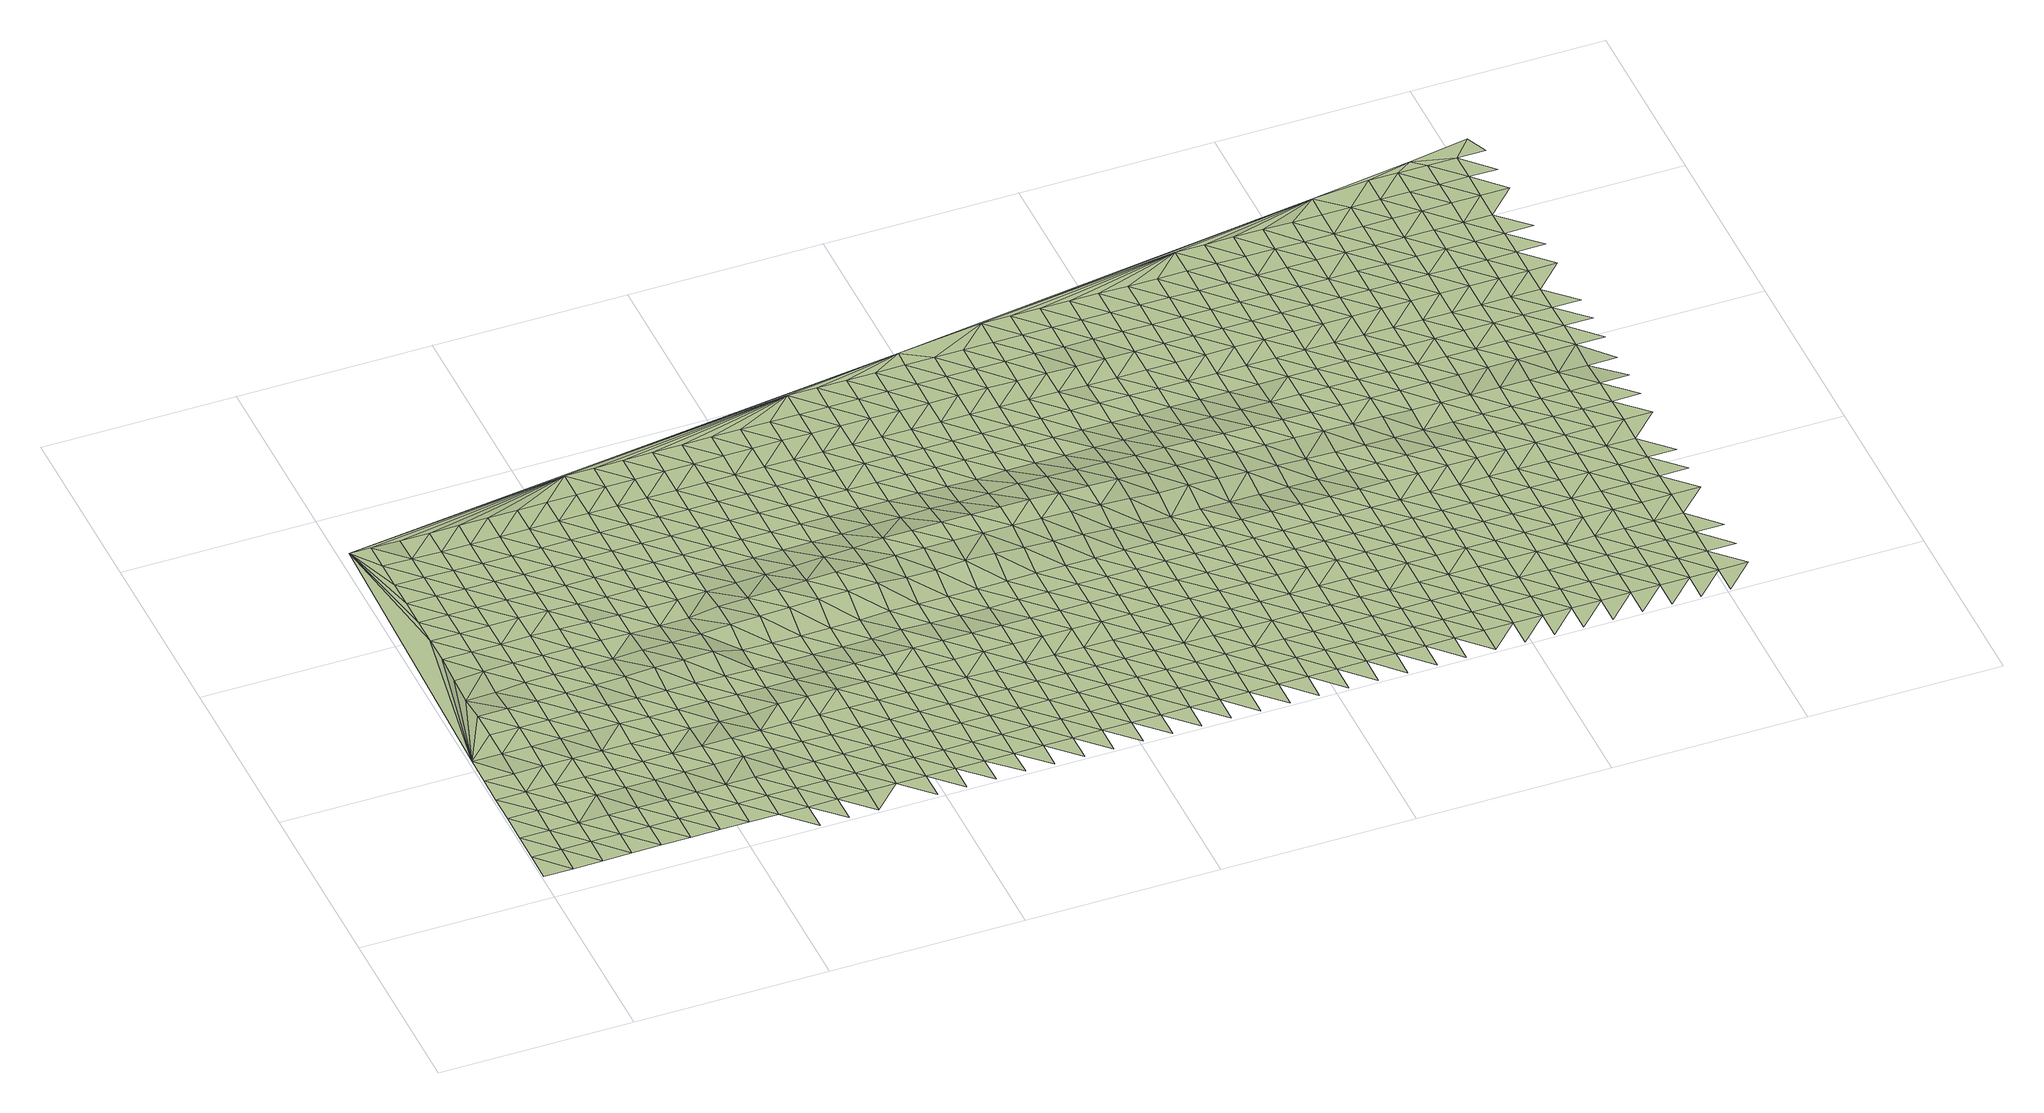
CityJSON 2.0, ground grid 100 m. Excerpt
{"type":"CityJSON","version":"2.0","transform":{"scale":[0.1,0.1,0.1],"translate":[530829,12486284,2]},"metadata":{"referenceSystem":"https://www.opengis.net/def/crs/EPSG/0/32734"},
"CityObjects":{
"terrain1":{"type":"TINRelief","geometry":[{"type":"CompositeSurface","lod":"1","boundaries":[[[0,1,2]],[[3,1,4]],[[0,4,1]],[[5,6,3]],[[4,5,3]],[[7,6,8]],[[0,9,4]],[[5,8,6]],[[10,11,7]],[[5,4,12]],[[8,10,7]],[[4,9,12]],[[11,13,14]],[[15,8,5]],[[11,10,13]],[[12,15,5]],[[8,16,10]],[[17,14,13]],[[9,18,12]],[[15,16,8]],[[17,19,14]],[[13,10,20]],[[12,21,15]],[[22,14,19]],[[16,23,10]],[[21,12,18]],[[20,17,13]],[[22,24,14]],[[20,10,23]],[[16,15,25]],[[24,26,14]],[[21,27,15]],[[19,17,28]],[[23,16,25]],[[26,29,14]],[[17,20,30]],[[15,27,25]],[[18,31,21]],[[22,19,28]],[[29,32,14]],[[17,30,28]],[[20,23,33]],[[27,21,34]],[[25,35,23]],[[22,36,24]],[[34,21,31]],[[37,14,32]],[[30,20,33]],[[36,22,28]],[[33,23,35]],[[27,38,25]],[[38,27,34]],[[26,24,39]],[[30,40,28]],[[36,41,24]],[[35,25,42]],[[40,30,33]],[[29,26,39]],[[34,31,43]],[[24,41,39]],[[42,25,38]],[[44,36,28]],[[35,45,33]],[[44,28,40]],[[32,29,46]],[[34,47,38]],[[45,35,42]],[[41,36,48]],[[46,29,39]],[[43,47,34]],[[40,33,49]],[[50,37,32]],[[36,44,48]],[[32,51,50]],[[42,38,52]],[[49,33,45]],[[41,53,39]],[[54,37,50]],[[51,32,46]],[[47,52,38]],[[44,40,55]],[[48,53,41]],[[54,50,56]],[[42,57,45]],[[58,37,54]],[[55,40,49]],[[59,46,39]],[[60,47,43]],[[56,50,51]],[[52,57,42]],[[44,61,48]],[[62,37,58]],[[53,59,39]],[[54,63,58]],[[49,45,64]],[[44,55,61]],[[51,46,65]],[[52,47,66]],[[62,67,37]],[[63,54,56]],[[57,64,45]],[[53,48,68]],[[59,65,46]],[[60,66,47]],[[62,58,69]],[[68,48,61]],[[70,56,51]],[[49,71,55]],[[72,57,52]],[[58,63,69]],[[64,73,49]],[[53,74,59]],[[65,70,51]],[[66,72,52]],[[75,67,62]],[[61,55,71]],[[74,53,68]],[[49,73,71]],[[63,56,76]],[[64,57,77]],[[69,75,62]],[[65,59,78]],[[60,79,66]],[[70,76,56]],[[72,77,57]],[[68,61,80]],[[74,78,59]],[[69,63,81]],[[82,73,64]],[[83,67,75]],[[80,61,71]],[[72,66,84]],[[76,81,63]],[[77,82,64]],[[85,70,65]],[[68,86,74]],[[65,78,87]],[[66,79,84]],[[88,75,69]],[[73,89,71]],[[86,68,80]],[[70,85,76]],[[90,77,72]],[[81,88,69]],[[65,87,85]],[[73,82,89]],[[78,74,91]],[[84,90,72]],[[80,71,92]],[[91,74,86]],[[83,75,93]],[[81,76,94]],[[77,95,82]],[[88,96,75]],[[92,71,89]],[[78,97,87]],[[79,98,84]],[[76,85,94]],[[90,95,77]],[[86,80,99]],[[93,75,96]],[[78,91,97]],[[100,88,81]],[[99,80,92]],[[101,89,82]],[[84,102,90]],[[94,100,81]],[[95,103,82]],[[85,87,104]],[[86,105,91]],[[97,106,87]],[[102,84,98]],[[88,107,96]],[[89,101,92]],[[105,86,99]],[[101,82,103]],[[85,104,94]],[[100,107,88]],[[87,106,104]],[[91,108,97]],[[95,90,109]],[[102,110,90]],[[99,92,111]],[[108,91,105]],[[112,37,67]],[[93,96,113]],[[94,114,100]],[[103,95,109]],[[107,115,96]],[[92,101,111]],[[90,110,109]],[[106,97,116]],[[98,117,102]],[[114,94,104]],[[118,105,99]],[[113,96,115]],[[116,97,108]],[[117,98,119]],[[107,100,120]],[[111,118,99]],[[106,121,104]],[[101,103,122]],[[110,102,123]],[[100,114,120]],[[109,124,103]],[[105,125,108]],[[67,83,112]],[[106,116,121]],[[123,102,117]],[[115,107,126]],[[101,122,111]],[[118,125,105]],[[122,103,124]],[[114,104,127]],[[110,128,109]],[[120,126,107]],[[127,104,121]],[[128,110,123]],[[116,108,129]],[[111,130,118]],[[125,131,108]],[[132,113,115]],[[114,133,120]],[[124,109,134]],[[115,126,135]],[[130,111,122]],[[121,116,129]],[[123,117,136]],[[133,114,127]],[[108,131,129]],[[134,109,128]],[[83,93,112]],[[125,118,137]],[[132,115,135]],[[138,136,117]],[[126,120,139]],[[124,140,122]],[[118,130,137]],[[127,121,141]],[[142,128,123]],[[120,133,139]],[[140,124,134]],[[131,125,143]],[[141,121,129]],[[136,142,123]],[[144,135,126]],[[130,122,145]],[[137,143,125]],[[127,146,133]],[[134,128,147]],[[139,144,126]],[[145,122,140]],[[129,131,148]],[[146,127,141]],[[142,147,128]],[[112,93,113]],[[130,149,137]],[[131,143,148]],[[132,135,150]],[[133,151,139]],[[152,140,134]],[[135,144,153]],[[130,145,149]],[[154,141,129]],[[142,136,155]],[[151,133,146]],[[147,152,134]],[[143,137,156]],[[150,135,153]],[[148,154,129]],[[157,155,136]],[[144,139,158]],[[156,137,149]],[[146,141,159]],[[140,160,145]],[[161,147,142]],[[158,139,151]],[[152,162,140]],[[143,163,148]],[[112,113,132]],[[154,159,141]],[[155,161,142]],[[144,164,153]],[[149,145,160]],[[163,143,156]],[[140,162,160]],[[165,151,146]],[[152,147,166]],[[144,158,164]],[[154,148,167]],[[159,165,146]],[[161,166,147]],[[156,149,168]],[[155,157,169]],[[163,167,148]],[[150,153,170]],[[158,151,171]],[[172,162,152]],[[164,173,153]],[[168,149,160]],[[155,169,161]],[[165,171,151]],[[166,172,152]],[[132,150,112]],[[174,159,154]],[[156,175,163]],[[170,153,173]],[[154,167,176]],[[164,158,177]],[[175,156,168]],[[159,174,165]],[[160,162,178]],[[166,161,179]],[[171,177,158]],[[154,176,174]],[[172,180,162]],[[167,163,181]],[[161,169,179]],[[182,173,164]],[[168,160,178]],[[181,163,175]],[[162,180,178]],[[171,165,183]],[[184,172,166]],[[177,182,164]],[[167,185,176]],[[165,174,183]],[[179,184,166]],[[150,170,112]],[[175,168,186]],[[167,181,185]],[[170,173,187]],[[188,177,171]],[[172,189,180]],[[182,190,173]],[[186,168,178]],[[169,191,179]],[[183,188,171]],[[184,189,172]],[[174,176,192]],[[175,193,181]],[[187,173,190]],[[185,194,176]],[[191,169,195]],[[182,177,196]],[[193,175,186]],[[183,174,192]],[[178,180,197]],[[198,184,179]],[[188,196,177]],[[176,194,192]],[[189,199,180]],[[181,200,185]],[[112,170,187]],[[191,198,179]],[[201,190,182]],[[178,197,186]],[[200,181,193]],[[180,199,197]],[[188,183,202]],[[189,184,203]],[[196,201,182]],[[194,185,204]],[[192,202,183]],[[184,198,203]],[[193,186,205]],[[204,185,200]],[[187,190,206]],[[196,188,207]],[[199,189,208]],[[201,209,190]],[[186,197,205]],[[194,210,192]],[[198,191,211]],[[188,202,207]],[[203,208,189]],[[112,187,206]],[[212,200,193]],[[206,190,209]],[[210,194,204]],[[211,191,213]],[[214,201,196]],[[197,199,215]],[[205,212,193]],[[202,192,216]],[[198,217,203]],[[207,214,196]],[[199,208,215]],[[204,200,218]],[[216,192,210]],[[217,198,211]],[[201,219,209]],[[197,220,205]],[[221,112,206]],[[212,218,200]],[[202,222,207]],[[208,203,223]],[[214,219,201]],[[220,197,215]],[[224,210,204]],[[202,216,222]],[[223,203,217]],[[212,205,225]],[[218,224,204]],[[206,209,226]],[[227,214,207]],[[208,228,215]],[[219,229,209]],[[205,220,225]],[[217,211,230]],[[227,207,222]],[[228,208,223]],[[221,206,226]],[[216,210,231]],[[232,218,212]],[[226,209,229]],[[224,233,210]],[[234,230,211]],[[219,214,235]],[[220,215,236]],[[225,232,212]],[[222,216,231]],[[217,237,223]],[[214,227,235]],[[210,233,231]],[[236,215,228]],[[224,218,238]],[[230,237,217]],[[239,37,112]],[[219,240,229]],[[241,225,220]],[[226,242,221]],[[232,238,218]],[[227,222,243]],[[228,223,244]],[[240,219,235]],[[241,220,236]],[[245,233,224]],[[243,222,231]],[[237,244,223]],[[225,246,232]],[[238,245,224]],[[226,229,247]],[[227,248,235]],[[228,249,236]],[[240,250,229]],[[225,241,246]],[[233,251,231]],[[252,237,230]],[[248,227,243]],[[244,249,228]],[[242,226,247]],[[238,232,253]],[[247,229,250]],[[245,251,233]],[[254,252,230]],[[255,240,235]],[[241,236,256]],[[232,246,253]],[[257,243,231]],[[244,237,258]],[[255,235,248]],[[249,256,236]],[[259,245,238]],[[251,257,231]],[[252,258,237]],[[250,240,260]],[[261,242,247]],[[253,259,238]],[[248,243,262]],[[241,263,246]],[[264,249,244]],[[240,255,260]],[[256,265,241]],[[245,266,251]],[[257,262,243]],[[258,264,244]],[[246,263,253]],[[259,266,245]],[[241,265,263]],[[247,250,267]],[[268,255,248]],[[256,249,269]],[[260,270,250]],[[258,252,271]],[[262,268,248]],[[264,269,249]],[[272,112,221]],[[261,247,267]],[[257,251,273]],[[253,274,259]],[[267,250,270]],[[266,275,251]],[[276,271,252]],[[260,255,277]],[[278,265,256]],[[274,253,263]],[[257,273,262]],[[279,264,258]],[[268,277,255]],[[251,275,273]],[[269,278,256]],[[266,259,280]],[[271,279,258]],[[281,270,260]],[[282,263,265]],[[267,283,261]],[[259,274,280]],[[268,262,284]],[[269,264,285]],[[277,281,260]],[[265,278,282]],[[275,266,286]],[[272,221,242]],[[262,273,284]],[[279,285,264]],[[270,287,267]],[[274,263,288]],[[280,286,266]],[[289,277,268]],[[290,278,269]],[[281,287,270]],[[288,263,282]],[[275,291,273]],[[279,271,292]],[[284,289,268]],[[285,290,269]],[[293,283,267]],[[274,294,280]],[[275,286,291]],[[271,295,292]],[[281,277,296]],[[287,293,267]],[[294,274,288]],[[273,297,284]],[[282,278,298]],[[299,285,279]],[[289,296,277]],[[290,300,278]],[[272,242,261]],[[286,280,301]],[[297,273,291]],[[292,299,279]],[[302,287,281]],[[288,282,298]],[[293,303,283]],[[301,280,294]],[[298,278,300]],[[289,284,304]],[[290,285,305]],[[296,302,281]],[[286,306,291]],[[284,297,304]],[[299,305,285]],[[294,288,307]],[[306,286,301]],[[293,287,308]],[[309,296,289]],[[310,300,290]],[[302,311,287]],[[298,307,288]],[[297,291,312]],[[292,313,299]],[[304,309,289]],[[305,310,290]],[[272,261,283]],[[293,308,303]],[[294,314,301]],[[287,311,308]],[[312,291,306]],[[292,315,313]],[[302,296,316]],[[300,317,298]],[[307,314,294]],[[318,304,297]],[[319,305,299]],[[309,316,296]],[[310,317,300]],[[306,301,320]],[[318,297,312]],[[313,319,299]],[[321,311,302]],[[322,307,298]],[[303,308,323]],[[314,320,301]],[[304,324,309]],[[310,305,325]],[[316,321,302]],[[317,322,298]],[[306,326,312]],[[272,283,303]],[[324,304,318]],[[319,325,305]],[[327,314,307]],[[320,326,306]],[[311,328,308]],[[316,309,329]],[[330,317,310]],[[321,331,311]],[[322,327,307]],[[318,312,332]],[[313,333,319]],[[309,324,329]],[[325,330,310]],[[308,328,323]],[[320,314,334]],[[311,331,328]],[[326,332,312]],[[333,313,335]],[[336,321,316]],[[327,334,314]],[[322,317,337]],[[325,319,338]],[[329,336,316]],[[330,339,317]],[[323,272,303]],[[324,318,340]],[[341,326,320]],[[332,342,318]],[[319,333,338]],[[321,343,331]],[[322,337,327]],[[344,323,328]],[[334,341,320]],[[317,339,337]],[[324,340,329]],[[345,330,325]],[[336,343,321]],[[318,342,340]],[[332,326,346]],[[338,345,325]],[[334,327,347]],[[341,346,326]],[[331,348,328]],[[329,349,336]],[[272,239,112]],[[330,350,339]],[[343,351,331]],[[327,337,347]],[[352,342,332]],[[333,353,338]],[[349,329,340]],[[345,350,330]],[[272,323,344]],[[344,328,348]],[[354,341,334]],[[331,351,348]],[[346,352,332]],[[333,355,353]],[[347,354,334]],[[343,336,356]],[[340,342,357]],[[339,358,337]],[[359,345,338]],[[349,360,336]],[[350,361,339]],[[341,362,346]],[[352,357,342]],[[359,338,353]],[[351,343,356]],[[337,358,347]],[[363,344,348]],[[336,360,356]],[[354,362,341]],[[339,361,358]],[[349,340,364]],[[350,345,365]],[[344,363,272]],[[357,364,340]],[[345,359,365]],[[352,346,366]],[[347,367,354]],[[362,368,346]],[[351,369,348]],[[370,360,349]],[[350,371,361]],[[356,372,351]],[[367,347,358]],[[357,352,366]],[[359,353,373]],[[364,370,349]],[[346,368,366]],[[371,350,365]],[[363,348,369]],[[362,354,374]],[[351,372,369]],[[373,353,375]],[[356,360,376]],[[354,367,374]],[[364,357,377]],[[358,361,378]],[[359,379,365]],[[370,376,360]],[[371,380,361]],[[272,363,381]],[[368,362,382]],[[366,377,357]],[[379,359,373]],[[383,372,356]],[[367,358,378]],[[381,363,369]],[[374,382,362]],[[361,380,378]],[[364,384,370]],[[365,385,371]],[[376,383,356]],[[368,386,366]],[[377,384,364]],[[385,365,379]],[[367,387,374]],[[388,272,381]],[[368,382,386]],[[372,389,369]],[[376,370,390]],[[380,371,391]],[[383,392,372]],[[387,367,378]],[[393,377,366]],[[379,373,394]],[[384,390,370]],[[385,391,371]],[[381,369,389]],[[382,374,395]],[[372,392,389]],[[386,393,366]],[[394,373,396]],[[376,397,383]],[[378,380,398]],[[395,374,387]],[[377,399,384]],[[379,400,385]],[[390,397,376]],[[380,391,398]],[[388,381,401]],[[382,402,386]],[[393,399,377]],[[400,379,394]],[[392,383,403]],[[387,378,404]],[[401,381,389]],[[402,382,395]],[[390,384,405]],[[391,385,406]],[[397,403,383]],[[398,404,378]],[[386,407,393]],[[399,405,384]],[[406,385,400]],[[395,387,408]],[[409,388,401]],[[386,402,407]],[[389,392,410]],[[411,397,390]],[[391,412,398]],[[403,413,392]],[[404,408,387]],[[239,272,388]],[[400,394,414]],[[405,411,390]],[[412,391,406]],[[389,410,401]],[[415,399,393]],[[395,416,402]],[[392,413,410]],[[407,417,393]],[[418,414,394]],[[403,397,419]],[[404,398,420]],[[408,416,395]],[[399,415,405]],[[400,421,406]],[[411,419,397]],[[393,417,415]],[[412,420,398]],[[409,401,422]],[[402,423,407]],[[414,421,400]],[[424,413,403]],[[408,404,425]],[[401,410,422]],[[416,423,402]],[[411,405,426]],[[412,406,427]],[[419,424,403]],[[404,420,425]],[[388,409,239]],[[417,407,428]],[[405,415,426]],[[421,427,406]],[[408,429,416]],[[422,430,409]],[[423,428,407]],[[413,431,410]],[[432,419,411]],[[424,433,413]],[[429,408,425]],[[412,434,420]],[[435,421,414]],[[426,432,411]],[[427,436,412]],[[410,431,422]],[[415,417,437]],[[423,416,438]],[[413,433,431]],[[428,439,417]],[[440,435,414]],[[424,419,441]],[[425,420,434]],[[438,416,429]],[[412,436,434]],[[426,415,437]],[[427,421,442]],[[432,441,419]],[[417,439,437]],[[409,430,239]],[[422,443,430]],[[423,444,428]],[[435,442,421]],[[445,433,424]],[[429,425,446]],[[443,422,431]],[[444,423,438]],[[432,426,447]],[[448,436,427]],[[441,445,424]],[[434,446,425]],[[439,428,449]],[[437,447,426]],[[442,448,427]],[[429,450,438]],[[430,443,451]],[[449,428,444]],[[433,452,431]],[[441,432,453]],[[436,454,434]],[[445,455,433]],[[446,450,429]],[[439,456,437]],[[451,239,430]],[[457,442,435]],[[432,447,453]],[[436,448,454]],[[443,431,452]],[[444,438,458]],[[433,455,452]],[[456,439,449]],[[459,457,435]],[[460,445,441]],[[446,434,461]],[[450,458,438]],[[447,437,462]],[[442,463,448]],[[453,460,441]],[[461,434,454]],[[443,464,451]],[[444,465,449]],[[462,437,456]],[[457,463,442]],[[445,466,455]],[[450,446,467]],[[464,443,452]],[[458,465,444]],[[447,468,453]],[[460,466,445]],[[467,446,461]],[[469,239,451]],[[456,449,470]],[[454,448,471]],[[447,462,468]],[[463,472,448]],[[450,473,458]],[[469,451,464]],[[465,470,449]],[[455,474,452]],[[475,460,453]],[[461,454,471]],[[466,476,455]],[[473,450,467]],[[471,448,472]],[[463,457,477]],[[475,453,468]],[[464,452,474]],[[462,456,478]],[[465,458,479]],[[455,476,474]],[[470,480,456]],[[457,481,477]],[[466,460,482]],[[467,461,483]],[[479,458,473]],[[468,462,478]],[[472,463,484]],[[460,475,482]],[[456,480,478]],[[471,483,461]],[[469,464,485]],[[465,486,470]],[[477,484,463]],[[466,487,476]],[[467,488,473]],[[485,464,474]],[[486,465,479]],[[475,468,489]],[[471,472,490]],[[487,466,482]],[[483,488,467]],[[480,470,491]],[[489,468,478]],[[490,472,484]],[[469,492,239]],[[479,473,493]],[[494,469,485]],[[491,470,486]],[[474,476,495]],[[475,496,482]],[[497,483,471]],[[487,498,476]],[[488,493,473]],[[480,499,478]],[[484,477,500]],[[496,475,489]],[[490,497,471]],[[485,474,495]],[[479,501,486]],[[476,498,495]],[[499,480,491]],[[500,477,502]],[[482,503,487]],[[504,488,483]],[[493,501,479]],[[489,478,505]],[[484,506,490]],[[503,482,496]],[[497,504,483]],[[494,492,469]],[[494,485,507]],[[491,486,508]],[[478,499,505]],[[506,484,500]],[[498,487,509]],[[493,488,510]],[[507,485,495]],[[501,508,486]],[[496,489,511]],[[512,497,490]],[[503,509,487]],[[504,510,488]],[[511,489,505]],[[506,512,490]],[[499,491,513]],[[514,501,493]],[[515,494,507]],[[508,516,491]],[[495,498,517]],[[496,518,503]],[[497,519,504]],[[498,509,520]],[[510,514,493]],[[505,499,513]],[[500,521,506]],[[494,515,492]],[[518,496,511]],[[491,516,513]],[[512,519,497]],[[495,517,507]],[[508,501,522]],[[498,520,517]],[[521,500,523]],[[509,503,524]],[[514,522,501]],[[511,505,525]],[[510,504,526]],[[506,527,512]],[[503,518,524]],[[519,528,504]],[[515,507,529]],[[530,516,508]],[[525,505,513]],[[527,506,521]],[[531,520,509]],[[510,526,514]],[[507,517,529]],[[522,530,508]],[[504,528,526]],[[511,532,518]],[[533,519,512]],[[524,531,509]],[[534,492,515]],[[513,516,535]],[[532,511,525]],[[527,533,512]],[[522,514,536]],[[529,534,515]],[[530,535,516]],[[520,537,517]],[[518,538,524]],[[519,539,528]],[[520,531,540]],[[514,526,536]],[[541,525,513]],[[521,542,527]],[[538,518,532]],[[533,539,519]],[[517,537,529]],[[543,530,522]],[[534,544,492]],[[520,540,537]],[[535,541,513]],[[542,521,545]],[[531,524,546]],[[536,543,522]],[[532,525,547]],[[528,548,526]],[[527,549,533]],[[546,524,538]],[[539,550,528]],[[529,551,534]],[[530,552,535]],[[541,547,525]],[[549,527,542]],[[531,553,540]],[[526,548,536]],[[551,529,537]],[[543,552,530]],[[528,550,548]],[[554,538,532]],[[555,539,533]],[[531,546,553]],[[544,534,556]],[[547,554,532]],[[549,555,533]],[[541,535,557]],[[536,558,543]],[[534,551,556]],[[552,559,535]],[[540,560,537]],[[546,538,561]],[[539,562,550]],[[553,563,540]],[[558,536,548]],[[547,541,557]],[[542,564,549]],[[554,561,538]],[[535,559,557]],[[555,562,539]],[[551,537,560]],[[552,543,565]],[[556,566,544]],[[540,563,560]],[[564,542,567]],[[553,546,568]],[[569,548,550]],[[543,558,565]],[[554,547,570]],[[571,555,549]],[[561,568,546]],[[550,562,569]],[[551,572,556]],[[559,552,573]],[[557,570,547]],[[571,549,564]],[[574,563,553]],[[558,548,575]],[[572,551,560]],[[565,573,552]],[[554,576,561]],[[562,555,577]],[[568,574,553]],[[575,548,569]],[[566,556,578]],[[559,579,557]],[[570,576,554]],[[555,571,577]],[[558,580,565]],[[578,556,572]],[[559,573,579]],[[563,581,560]],[[568,561,582]],[[574,583,563]],[[580,558,575]],[[570,557,584]],[[569,562,585]],[[586,571,564]],[[576,582,561]],[[577,587,562]],[[572,560,581]],[[573,565,588]],[[589,566,578]],[[563,583,581]],[[579,584,557]],[[590,586,564]],[[568,591,574]],[[575,569,585]],[[588,565,580]],[[585,562,587]],[[576,570,592]],[[577,571,593]],[[594,492,544]],[[582,591,568]],[[578,572,595]],[[573,596,579]],[[570,584,592]],[[586,593,571]],[[583,574,597]],[[580,575,598]],[[595,572,581]],[[596,573,588]],[[599,582,576]],[[600,587,577]],[[591,597,574]],[[585,598,575]],[[578,601,589]],[[584,579,602]],[[492,603,239]],[[592,599,576]],[[593,600,577]],[[604,581,583]],[[580,605,588]],[[586,590,606]],[[601,578,595]],[[602,579,596]],[[591,582,607]],[[585,587,608]],[[604,583,597]],[[598,605,580]],[[544,566,594]],[[609,592,584]],[[586,606,593]],[[599,607,582]],[[600,608,587]],[[595,581,610]],[[596,588,611]],[[612,589,601]],[[609,584,602]],[[613,597,591]],[[614,598,585]],[[610,581,604]],[[605,611,588]],[[592,615,599]],[[600,593,616]],[[607,613,591]],[[608,614,585]],[[601,595,617]],[[596,618,602]],[[615,592,609]],[[593,606,616]],[[619,605,598]],[[617,595,610]],[[611,618,596]],[[604,597,620]],[[607,599,621]],[[608,600,622]],[[613,623,597]],[[614,619,598]],[[594,566,589]],[[601,624,612]],[[609,602,625]],[[599,615,621]],[[616,622,600]],[[610,604,620]],[[611,605,626]],[[627,628,606]],[[624,601,617]],[[620,597,623]],[[618,625,602]],[[629,613,607]],[[619,626,605]],[[614,608,630]],[[606,628,616]],[[621,629,607]],[[608,622,631]],[[617,610,632]],[[615,609,633]],[[634,618,611]],[[635,612,624]],[[625,636,609]],[[613,637,623]],[[614,630,619]],[[620,632,610]],[[626,634,611]],[[608,631,630]],[[615,633,621]],[[622,616,638]],[[589,612,594]],[[629,637,613]],[[609,636,633]],[[617,639,624]],[[625,618,640]],[[638,616,628]],[[626,619,641]],[[632,639,617]],[[634,640,618]],[[620,623,642]],[[621,643,629]],[[631,622,644]],[[637,645,623]],[[619,630,641]],[[635,624,646]],[[647,636,625]],[[643,621,633]],[[644,622,638]],[[632,620,642]],[[634,626,648]],[[628,649,650]],[[639,646,624]],[[642,623,645]],[[640,647,625]],[[631,651,630]],[[641,648,626]],[[594,612,635]],[[637,629,652]],[[633,636,653]],[[628,650,638]],[[643,654,629]],[[651,631,644]],[[639,632,655]],[[646,656,635]],[[647,653,636]],[[645,637,652]],[[640,634,657]],[[630,658,641]],[[655,632,642]],[[629,654,652]],[[634,648,659]],[[643,633,660]],[[644,638,661]],[[658,630,651]],[[639,662,646]],[[640,657,647]],[[653,660,633]],[[634,659,657]],[[638,650,661]],[[648,641,663]],[[662,639,655]],[[642,645,664]],[[665,654,643]],[[652,666,645]],[[663,641,658]],[[635,656,594]],[[656,646,667]],[[653,647,668]],[[669,651,644]],[[660,665,643]],[[661,670,644]],[[655,642,664]],[[648,671,659]],[[672,673,650]],[[667,646,662]],[[664,645,666]],[[647,657,668]],[[652,654,674]],[[651,669,658]],[[648,663,671]],[[669,644,670]],[[660,653,675]],[[650,673,661]],[[665,674,654]],[[662,655,676]],[[677,656,667]],[[668,675,653]],[[492,594,603]],[[678,666,652]],[[659,679,657]],[[663,658,680]],[[664,676,655]],[[671,681,659]],[[670,661,682]],[[656,677,594]],[[674,678,652]],[[669,680,658]],[[662,683,667]],[[665,660,684]],[[657,679,668]],[[660,675,685]],[[659,681,679]],[[682,661,673]],[[666,686,664]],[[671,663,687]],[[676,683,662]],[[665,684,674]],[[670,688,669]],[[678,686,666]],[[660,685,684]],[[680,687,663]],[[677,667,689]],[[675,668,690]],[[688,670,682]],[[691,676,664]],[[692,681,671]],[[673,693,694]],[[683,689,667]],[[690,668,679]],[[678,674,695]],[[696,680,669]],[[686,691,664]],[[687,692,671]],[[677,697,594]],[[685,675,698]],[[673,694,682]],[[674,684,695]],[[696,669,688]],[[699,683,676]],[[689,697,677]],[[698,675,690]],[[686,678,700]],[[679,681,701]],[[680,702,687]],[[691,699,676]],[[692,703,681]],[[685,704,684]],[[688,682,705]],[[695,700,678]],[[702,680,696]],[[689,683,706]],[[679,701,690]],[[697,707,594]],[[704,685,698]],[[681,703,701]],[[682,694,705]],[[692,687,708]],[[699,706,683]],[[709,691,686]],[[684,710,695]],[[696,688,711]],[[686,700,712]],[[687,702,708]],[[713,697,689]],[[698,690,714]],[[710,684,704]],[[705,711,688]],[[691,709,699]],[[703,692,715]],[[716,717,694]],[[706,713,689]],[[686,712,709]],[[690,701,714]],[[700,695,718]],[[708,715,692]],[[707,697,719]],[[702,696,720]],[[694,717,705]],[[718,695,710]],[[696,711,721]],[[706,699,722]],[[723,704,698]],[[713,719,697]],[[714,724,698]],[[700,725,712]],[[701,703,726]],[[702,720,708]],[[699,709,722]],[[703,715,727]],[[696,721,720]],[[704,723,710]],[[711,705,728]],[[700,718,725]],[[723,698,724]],[[713,706,729]],[[701,726,714]],[[719,730,707]],[[703,727,726]],[[728,705,717]],[[715,708,731]],[[722,729,706]],[[709,712,732]],[[718,710,733]],[[711,734,721]],[[725,735,712]],[[731,708,720]],[[724,714,736]],[[723,733,710]],[[734,711,728]],[[719,713,737]],[[709,732,722]],[[727,715,738]],[[717,739,740]],[[713,729,741]],[[712,735,732]],[[736,714,726]],[[725,718,742]],[[738,715,731]],[[603,594,707]],[[719,737,730]],[[724,743,723]],[[720,721,744]],[[717,740,728]],[[713,741,737]],[[733,742,718]],[[721,734,745]],[[729,722,746]],[[743,724,736]],[[747,735,725]],[[726,727,748]],[[731,720,744]],[[746,722,732]],[[727,738,749]],[[721,745,744]],[[723,750,733]],[[728,751,734]],[[742,747,725]],[[741,729,752]],[[726,748,736]],[[730,737,753]],[[723,743,750]],[[727,749,748]],[[728,740,751]],[[752,729,746]],[[754,732,735]],[[755,742,733]],[[738,731,756]],[[734,757,745]],[[603,707,730]],[[747,758,735]],[[744,759,731]],[[741,760,737]],[[743,736,761]],[[755,733,750]],[[734,751,757]],[[732,754,746]],[[756,749,738]],[[740,762,763]],[[760,741,752]],[[735,758,754]],[[736,748,761]],[[731,759,756]],[[744,745,764]],[[737,765,753]],[[747,742,766]],[[743,767,750]],[[740,763,751]],[[742,755,768]],[[757,764,745]],[[752,746,769]],[[770,748,749]],[[765,737,760]],[[767,743,761]],[[758,747,766]],[[771,759,744]],[[746,754,769]],[[742,768,766]],[[749,756,770]],[[753,603,730]],[[772,757,751]],[[764,771,744]],[[755,750,773]],[[748,774,761]],[[775,753,765]],[[767,776,750]],[[772,751,763]],[[777,760,752]],[[756,759,778]],[[769,779,752]],[[774,748,770]],[[754,758,780]],[[768,755,773]],[[764,757,781]],[[766,782,758]],[[773,750,776]],[[771,778,759]],[[760,777,765]],[[783,767,761]],[[777,752,779]],[[757,772,781]],[[754,780,769]],[[756,784,770]],[[763,785,786]],[[758,782,780]],[[783,761,774]],[[768,787,766]],[[778,784,756]],[[603,753,775]],[[775,765,788]],[[776,767,789]],[[790,771,764]],[[763,786,772]],[[773,787,768]],[[781,791,764]],[[779,769,792]],[[793,774,770]],[[777,788,765]],[[767,783,789]],[[782,766,794]],[[771,790,778]],[[792,769,780]],[[784,793,770]],[[764,791,790]],[[781,772,795]],[[787,794,766]],[[779,796,777]],[[773,776,797]],[[798,783,774]],[[788,799,775]],[[789,800,776]],[[784,778,801]],[[796,779,792]],[[793,798,774]],[[802,780,782]],[[787,773,797]],[[803,791,781]],[[603,775,799]],[[794,804,782]],[[797,776,800]],[[778,790,801]],[[777,805,788]],[[789,783,806]],[[780,802,792]],[[793,784,807]],[[777,796,805]],[[782,804,802]],[[798,806,783]],[[801,807,784]],[[794,787,808]],[[809,800,789]],[[790,791,810]],[[797,811,787]],[[799,788,812]],[[796,792,813]],[[805,814,788]],[[806,809,789]],[[804,794,808]],[[798,793,815]],[[790,810,801]],[[802,813,792]],[[787,811,808]],[[793,807,816]],[[799,812,603]],[[797,800,817]],[[788,814,812]],[[805,796,818]],[[798,815,806]],[[809,817,800]],[[793,816,815]],[[807,801,819]],[[813,818,796]],[[802,804,820]],[[821,811,797]],[[808,822,804]],[[823,814,805]],[[809,806,824]],[[817,821,797]],[[820,813,802]],[[807,825,816]],[[818,823,805]],[[804,822,820]],[[806,815,824]],[[808,811,826]],[[814,827,812]],[[817,809,828]],[[821,826,811]],[[603,812,829]],[[814,823,827]],[[824,828,809]],[[818,813,830]],[[831,822,808]],[[816,832,815]],[[813,820,833]],[[826,831,808]],[[823,818,830]],[[821,817,834]],[[815,832,824]],[[827,835,812]],[[813,833,830]],[[817,828,836]],[[820,822,837]],[[821,834,826]],[[835,829,812]],[[831,838,822]],[[817,836,834]],[[828,824,839]],[[827,823,840]],[[833,820,837]],[[830,841,823]],[[822,838,837]],[[831,826,842]],[[835,827,840]],[[828,843,836]],[[840,823,841]],[[826,834,842]],[[603,829,844]],[[833,845,830]],[[838,831,846]],[[833,837,845]],[[836,847,834]],[[842,846,831]],[[829,835,848]],[[841,830,849]],[[840,850,835]],[[849,830,845]],[[851,837,838]],[[834,852,842]],[[835,850,848]],[[838,846,853]],[[841,854,840]],[[837,851,845]],[[854,841,849]],[[838,853,851]],[[846,842,855]],[[850,840,856]],[[848,844,829]],[[849,845,857]],[[856,840,854]],[[846,858,853]],[[845,851,857]],[[850,859,848]],[[854,849,860]],[[850,856,859]],[[857,860,849]],[[851,853,861]],[[848,862,844]],[[862,848,859]],[[863,856,854]],[[851,861,857]],[[854,860,864]],[[856,863,859]],[[854,864,863]],[[860,857,865]],[[859,866,862]],[[862,867,844]],[[860,868,864]],[[859,863,866]],[[867,862,866]],[[863,864,869]],[[863,869,866]],[[844,867,870]],[[866,871,867]],[[867,872,870]]]}]}
},
"vertices":[
[158,152,6],[7,302,11],[7,152,6],[7,452,12],[158,302,11],[158,452,12],[7,602,17],[7,752,16],[158,602,18],[308,152,7],[158,752,16],[7,902,16],[308,302,11],[158,902,14],[7,1052,21],[308,452,12],[308,602,18],[158,1052,21],[458,152,10],[158,1202,21],[308,902,14],[458,302,12],[158,1352,20],[308,752,16],[158,1502,1],[458,602,19],[158,1652,8],[458,452,12],[308,1202,20],[158,1802,23],[308,1052,20],[608,152,12],[158,1952,22],[458,902,13],[608,302,12],[458,752,16],[308,1352,21],[46,2697,21],[608,452,12],[308,1652,18],[458,1052,21],[308,1502,6],[608,602,19],[758,152,12],[458,1202,21],[608,752,16],[308,1802,23],[758,302,12],[458,1352,23],[608,902,12],[158,2102,22],[308,1952,21],[758,452,12],[458,1502,21],[158,2252,22],[608,1052,22],[308,2102,21],[758,602,20],[158,2402,21],[458,1652,23],[909,152,12],[608,1202,22],[158,2552,21],[308,2252,21],[758,752,17],[458,1802,24],[909,302,12],[158,2702,18],[608,1352,25],[308,2402,19],[458,1952,22],[758,1052,19],[909,452,13],[758,902,14],[608,1502,22],[308,2552,19],[458,2102,20],[909,602,21],[608,1652,25],[1059,152,12],[758,1202,19],[458,2252,19],[909,752,18],[308,2702,13],[1059,302,12],[608,1952,22],[758,1352,27],[608,1802,27],[458,2402,16],[909,902,14],[1059,452,13],[758,1502,22],[909,1052,13],[458,2702,12],[608,2102,19],[1059,602,21],[458,2552,16],[758,1652,23],[1209,152,12],[909,1202,13],[608,2252,16],[1059,902,10],[1209,302,13],[1059,752,19],[758,1952,20],[909,1352,31],[758,1802,24],[608,2402,13],[909,1502,24],[1209,602,22],[1209,452,13],[1059,1052,13],[1209,2852,15],[608,2702,16],[758,2102,16],[608,2552,13],[909,1652,21],[1359,152,12],[1059,1202,13],[1359,2,14],[758,2252,13],[909,1802,21],[1209,902,6],[1359,302,13],[1209,752,20],[1059,1352,40],[758,2402,13],[909,1952,16],[1359,452,13],[1059,1652,17],[1209,1052,13],[1059,1502,32],[758,2702,14],[909,2102,13],[1359,602,22],[758,2552,13],[1509,152,12],[1209,1202,13],[1509,2,14],[909,2252,14],[1359,752,20],[1059,1802,15],[1509,302,13],[1209,1352,40],[909,2402,14],[1359,902,6],[1059,1952,13],[1509,452,14],[1209,1502,32],[1359,1052,10],[909,2702,12],[1059,2102,15],[1509,602,20],[909,2552,14],[1209,1652,17],[1660,152,14],[1359,1202,10],[1660,2,14],[1059,2252,16],[1209,1802,15],[1509,902,20],[1660,302,12],[1509,752,21],[1359,1352,45],[1059,2402,16],[1209,1952,13],[1660,452,13],[1359,1502,37],[1509,1052,7],[1810,152,14],[1059,2702,16],[1209,2102,15],[1660,602,14],[1059,2552,16],[1359,1802,14],[1509,1202,6],[1359,1652,18],[1209,2252,16],[1660,902,20],[1810,302,13],[1660,752,20],[1509,1352,6],[1209,2402,16],[1359,1952,14],[1810,452,13],[1509,1502,49],[1660,1052,10],[1209,2702,16],[1359,2102,15],[1810,602,16],[1209,2552,16],[1960,152,14],[1509,1802,20],[1660,1202,2],[1509,1652,42],[1960,2,15],[1359,2252,15],[1810,902,19],[1960,302,13],[1810,752,21],[1660,1352,2],[1359,2402,17],[1509,1952,15],[1960,452,14],[1660,1502,54],[1810,1052,9],[1359,2702,17],[1509,2102,15],[1960,602,16],[1359,2552,17],[1660,1652,49],[2110,152,13],[1810,1202,0],[2110,2,16],[1509,2252,16],[1960,752,20],[1660,1802,26],[2110,302,13],[1810,1352,0],[1509,2402,16],[1960,902,18],[1359,2852,17],[1660,1952,17],[2110,452,14],[1810,1502,58],[1960,1052,12],[1509,2702,17],[1660,2102,15],[2110,602,16],[1509,2552,17],[2260,152,13],[1810,1802,30],[1960,1202,0],[1810,1652,55],[2260,2,17],[1660,2252,16],[2110,752,19],[2260,302,13],[1960,1352,0],[3016,3094,20],[1660,2402,17],[2110,902,18],[1509,2852,18],[1810,1952,18],[2260,452,14],[1960,1502,63],[2110,1052,16],[1660,2702,18],[1810,2102,15],[2260,602,16],[1660,2552,18],[1960,1652,62],[2410,152,13],[2110,1202,3],[2410,2,18],[1810,2252,16],[2260,752,18],[1960,1802,36],[2410,302,14],[2110,1352,3],[1810,2402,17],[1660,2852,19],[1960,1952,19],[2260,1052,15],[2410,452,15],[2260,902,15],[2110,1502,67],[1810,2702,18],[1960,2102,15],[2410,602,16],[1810,2552,18],[2560,152,14],[2410,3002,19],[2110,1802,44],[2260,1202,12],[2110,1652,67],[2560,2,16],[1960,2252,17],[2410,752,16],[2560,302,15],[2260,1352,12],[1960,2402,18],[2410,902,14],[1810,2852,20],[2110,1952,21],[2560,452,15],[2260,1502,70],[1960,2552,19],[2410,1052,14],[2110,2102,16],[2560,602,16],[2260,1652,71],[2711,152,14],[1960,2702,19],[2410,1202,7],[2711,2,16],[2110,2252,16],[2260,1802,53],[2560,902,14],[2711,302,15],[2560,752,15],[2410,1352,7],[2110,2402,19],[1960,2852,20],[2260,1952,23],[2711,452,15],[2410,1502,55],[2560,1052,14],[2110,2702,20],[2260,2102,16],[2711,602,16],[2110,2552,20],[2410,1652,74],[2861,152,14],[2560,1202,7],[2861,2,15],[2260,2252,16],[2711,752,15],[2410,1802,68],[2861,302,15],[2560,1352,7],[2260,2402,19],[2711,902,13],[2110,2852,21],[2410,1952,31],[2861,452,15],[2560,1502,55],[2711,1052,13],[2260,2702,21],[2410,2102,17],[2861,602,16],[2260,2552,21],[2560,1652,74],[3011,152,14],[2711,1202,6],[3011,2,16],[2410,2252,16],[2861,902,12],[3011,302,15],[2861,752,16],[2560,1952,31],[2711,1352,6],[2560,1802,68],[2410,2402,17],[2260,2852,21],[3011,452,16],[2711,1502,65],[2861,1052,11],[2410,2702,18],[2560,2102,17],[3011,602,17],[2410,2552,18],[2711,1652,75],[3161,152,14],[2861,1202,9],[3161,2,16],[2560,2402,17],[2711,1802,72],[3011,902,12],[3161,302,16],[2560,2252,16],[3011,752,14],[2861,1352,9],[2410,2852,18],[2711,1952,40],[3161,452,16],[2861,1652,74],[3011,1052,11],[2861,1502,61],[2560,2702,18],[2711,2102,18],[3161,602,16],[2560,2552,18],[3311,152,15],[3011,1202,10],[3311,2,15],[2711,2252,17],[2861,1802,70],[3161,902,12],[3311,302,16],[3161,752,14],[2560,2852,18],[3011,1352,10],[2711,2402,16],[2861,1952,31],[3311,452,16],[3011,1502,53],[3161,1052,12],[2560,3002,19],[2711,2702,17],[2861,2102,12],[3311,602,16],[2711,2552,17],[3011,1652,72],[3462,152,15],[3161,1202,10],[3462,2,15],[2861,2252,14],[3311,752,14],[3011,1802,70],[3462,302,16],[2711,2852,20],[3161,1352,10],[2861,2402,16],[3311,902,11],[3011,1952,39],[3462,452,16],[3161,1502,44],[3311,1052,11],[2711,3002,19],[2861,2702,16],[3011,2102,10],[3462,602,16],[2861,2552,16],[3612,152,15],[3161,1802,68],[3311,1202,10],[3161,1652,68],[3612,2,14],[3011,2252,12],[3462,752,14],[3612,302,17],[2861,2852,19],[3311,1352,10],[3011,2402,15],[3462,902,12],[3161,1952,51],[3612,452,16],[3311,1502,37],[3462,1052,10],[2861,3002,19],[3011,2702,15],[3161,2102,16],[3011,2552,15],[3612,752,14],[3762,152,16],[3612,602,15],[3311,1802,64],[3462,1202,10],[3311,1652,64],[3762,2,14],[3161,2252,11],[3762,302,16],[3011,2852,18],[3462,1352,10],[3161,2402,14],[3612,902,13],[3311,1952,49],[3762,452,16],[3462,1502,27],[3612,1052,11],[3011,3002,19],[3161,2702,16],[3311,2102,17],[3762,602,15],[3161,2552,16],[3462,1652,57],[3912,152,16],[3612,1202,11],[3912,2,14],[3311,2252,11],[3762,752,15],[3462,1802,59],[3912,302,16],[3161,2852,17],[3612,1352,11],[3311,2402,12],[3762,902,14],[3462,1952,45],[3161,3002,19],[3612,1502,19],[3912,602,15],[3912,452,16],[3762,1052,11],[3311,2702,15],[3462,2102,16],[3311,2552,15],[4062,152,16],[3612,1802,55],[3762,1202,11],[3612,1652,51],[4062,2,14],[3462,2252,10],[3912,752,15],[4062,302,16],[3311,2852,17],[3762,1352,11],[3462,2402,13],[3912,902,14],[3612,1952,43],[4062,452,16],[3762,1502,6],[3462,3152,19],[3912,1052,11],[3311,3002,18],[3462,2702,13],[3612,2102,16],[4062,602,15],[3462,2552,13],[3762,1652,38],[4213,152,16],[3912,1202,11],[4213,2,13],[3612,2252,9],[4062,752,15],[3762,1802,45],[4213,302,15],[3462,2852,16],[3912,1352,11],[3612,2402,14],[4062,902,15],[3762,1952,38],[4213,452,16],[3912,1652,38],[4062,1052,13],[3462,3002,17],[3912,1502,6],[3612,2702,12],[3762,2102,18],[4213,602,15],[3612,2552,12],[4363,152,16],[4062,1202,12],[4363,2,13],[3762,2252,9],[3912,1802,45],[4213,902,15],[4363,302,15],[4213,752,16],[3612,2852,17],[4062,1352,12],[3762,2402,12],[3912,1952,38],[4363,452,16],[3612,3002,17],[4062,1502,3],[4213,1052,13],[3762,2702,6],[3912,2102,18],[4363,602,16],[3762,2552,6],[4062,1652,31],[4513,152,16],[4213,1202,12],[3612,3152,18],[4513,2,13],[3912,2252,9],[4062,1802,40],[4363,902,15],[4513,302,16],[4363,752,16],[3762,2852,13],[4213,1352,12],[3912,2402,12],[4062,1952,35],[4513,452,16],[3762,3002,15],[4213,1652,24],[4363,1052,14],[4213,1502,1],[3912,2702,6],[4062,2102,19],[4513,602,15],[3912,2552,6],[4663,152,17],[4363,1202,13],[3762,3152,16],[4663,2,14],[4062,2252,9],[4513,752,15],[4213,1802,34],[4663,302,16],[3912,2852,13],[4363,1352,13],[4062,2402,10],[4513,902,16],[4213,1952,31],[4663,452,16],[3912,3002,15],[4363,1502,1],[4513,1052,14],[4062,2702,6],[4213,2102,18],[4062,2552,6],[4363,1652,17],[4663,752,16],[4813,152,17],[4663,602,16],[4513,1202,12],[3912,3152,16],[4813,2,14],[4213,2252,8],[4363,1802,29],[4813,302,15],[4513,3302,12],[4062,2852,12],[4513,1352,12],[4213,2402,8],[4663,902,15],[4363,1952,27],[4813,452,17],[4062,3002,15],[4513,1502,2],[5266,3428,9],[4213,2552,6],[4663,1052,14],[4964,152,16],[4363,2102,16],[4813,602,16],[4513,1652,11],[4213,2702,6],[4663,1202,12],[4062,3152,16],[4363,2252,8],[4813,752,16],[4513,1802,25],[4964,302,15],[4213,2852,8],[4663,1352,12],[4813,902,16],[4363,2552,6],[4513,1952,24],[4964,452,17],[4363,2402,7],[4213,3002,13],[4663,1502,5],[4813,1052,15],[4964,2,13],[5114,152,16],[4513,2102,15],[4964,752,16],[4964,602,16],[4363,2702,6],[4663,1802,20],[4813,1202,12],[4213,3152,13],[4663,1652,6],[4513,2252,8],[5114,302,15],[4363,2852,8],[4813,1352,12],[4964,902,16],[4513,2552,6],[4663,1952,20],[5114,452,17],[4513,2402,8],[4363,3002,12],[4813,1502,8],[4964,1052,15],[5114,2,13],[5264,152,15],[5114,602,16],[4663,2252,9],[4813,1652,3],[4663,2102,14],[4513,2702,6],[4363,3152,11],[4964,1352,13],[5114,752,16],[4964,1202,13],[4813,1802,18],[5264,302,15],[4513,2852,7],[5114,902,16],[4663,2552,6],[4813,1952,18],[4663,2402,9],[4513,3002,9],[4964,1502,9],[5264,602,16],[5264,452,16],[5114,1052,15],[5264,2,13],[5414,152,15],[4813,2102,13],[4964,1652,1],[4663,2702,6],[4513,3152,13],[4813,2252,9],[5114,1352,14],[5264,752,16],[5114,1202,14],[5414,302,15],[4663,2852,6],[4964,1952,16],[4964,1802,15],[4813,2402,10],[5264,902,16],[5414,452,16],[4663,3002,7],[5114,1502,10],[4813,2552,8],[5264,1052,15],[5414,2,13],[5564,152,15],[4964,2102,13],[5414,602,16],[4663,3152,12],[5114,1652,3],[4813,2702,8],[4964,2252,11],[5264,1352,14],[5414,752,16],[5264,1202,14],[5114,1802,9],[5564,302,15],[4813,2852,7],[4663,3302,12],[5414,902,16],[4964,2552,8],[5114,1952,15],[5564,452,16],[4964,2402,10],[4813,3002,7],[5264,1502,10],[5414,1052,15],[5564,2,13],[5715,152,14],[5114,2102,13],[4813,3152,8],[5564,752,16],[5564,602,16],[4964,2702,8],[5264,1802,9],[5264,1652,3],[5114,2252,9],[5414,1352,15],[5414,1202,15],[5715,302,15],[4964,2852,8],[4813,3302,14],[5564,902,16],[5114,2552,8],[5264,1952,15],[5715,452,15],[5114,2402,8],[5414,1502,11],[4964,3152,7],[5564,1052,15],[5715,2,12],[5865,152,13],[4964,3002,8],[5264,2102,13],[5414,1652,6],[5715,752,16],[5715,602,16],[5114,2702,8],[5264,2252,9],[5564,1352,15],[5564,1202,15],[5414,1802,7],[5865,302,14],[5114,2852,8],[4964,3302,11],[5264,2552,8],[5414,1952,15],[5715,1052,15],[5865,452,15],[5264,2402,8],[5715,902,16],[5114,3002,7],[5564,1502,12],[5865,2,13],[6015,152,14],[5865,602,16],[5114,3152,5],[5414,2252,9],[5564,1652,7],[5414,2102,13],[5264,2702,8],[5715,1202,15],[5865,752,15],[6015,302,15],[5564,1952,16],[5715,1352,15],[5114,3302,7],[5564,1802,8],[5264,3002,7],[5865,902,16],[5264,2852,8],[5414,2552,8],[6015,452,15],[5414,2402,7],[5715,1502,12],[5865,1052,15],[6015,2,13],[6165,152,15],[5564,2102,14],[5264,3152,5],[5715,1652,7],[6015,752,15],[6015,602,16],[5414,2702,8],[5865,1202,15],[5564,2252,10],[6165,302,15],[5414,2852,7],[5715,1952,16],[5865,1352,15],[5264,3302,7],[5715,1802,7],[6015,902,15],[5564,2552,8],[6165,452,14],[5564,2402,8],[5414,3002,5],[5865,1502,12],[6015,1052,15],[5715,2252,11],[5865,1652,8],[6165,752,16],[5715,2102,14],[5414,3302,7],[5564,2702,8],[5414,3152,6],[6015,1352,15],[6015,1202,15],[5865,1802,5],[5564,2852,5],[6165,902,16],[5715,2552,6],[5865,1952,16],[5715,2402,7],[5564,3002,5],[6015,1502,12],[6165,1052,15],[5865,2102,15],[5564,3152,7],[6015,1652,9],[5564,3452,9],[5715,2852,4],[5865,2252,11],[6165,1352,15],[5715,2702,6],[6015,1952,15],[5564,3302,8],[6015,1802,2],[5865,2552,6],[5865,2402,7],[6165,1502,13],[5715,3152,8],[5715,3002,6],[6015,2102,15],[6165,1652,10],[5798,3506,9],[5865,2702,6],[6015,2252,12],[6165,1802,3],[5715,3452,9],[5865,2852,4],[5715,3302,9],[6015,2552,6],[6165,1952,15],[6015,2402,7],[5865,3002,5],[6165,2102,16],[5865,3152,8],[6015,2702,6],[6165,2252,12],[5865,3302,8],[6015,2852,5],[6165,2552,8],[5865,3452,9],[6015,3152,7],[6015,3002,5],[6165,2702,8],[6015,3302,8],[6015,3452,8],[6165,2852,7],[6165,3152,7],[6113,3562,9],[6165,3302,7],[6165,3452,8]
]}
